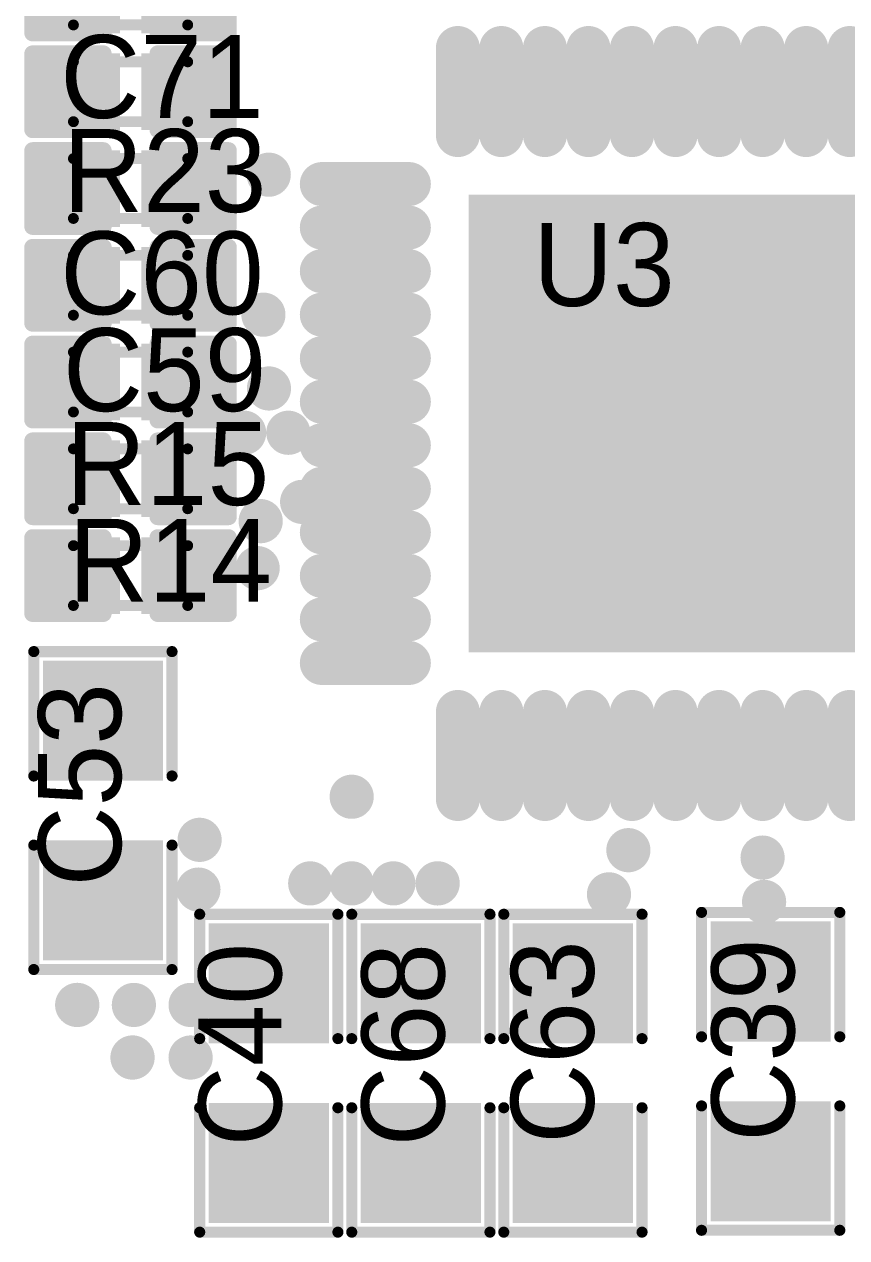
# Model space of a CAD drawing. Extents: x 722 to 1072, y 754 to 1061.
# Drawn here: x 782.32 to 789.88, y 1043.94 to 1055.09 of the extents above; entities that cross this region are included whole.
import ezdxf

# ---------------------------------------------------------------- set-up
doc = ezdxf.new("R2010")
doc.units = 0
doc.layers.get('0').update_dxf_attribs({"linetype": 'CONTINUOUS'})
for name, color, linetype in [('BOTTOMSOLDER', 6, 'CONTINUOUS'), ('MECHANICAL13', 56, 'CONTINUOUS'), ('MULTILAYER', 9, 'CONTINUOUS'), ('PADHOLELAYER', 156, 'CONTINUOUS'), ('TOPOVERLAY', 2, 'CONTINUOUS'), ('TOPPASTE', 8, 'CONTINUOUS'), ('TOPSOLDER', 216, 'CONTINUOUS'), ('VIAHOLELAYER', 16, 'CONTINUOUS')]:
    doc.layers.add(name, color=color, linetype=linetype)

# ---------------------------------------------------------------- blocks, each defined once
blk = doc.blocks.new('QFN48_6X6_69')
at = {"layer": 'BOTTOMSOLDER', "const_width": 1.626}
blk.add_lwpolyline([(-0.813, 0, 1), (0.813, 0, 1)], format="xyb", close=True, dxfattribs=at)
at = {"layer": 'PADHOLELAYER', "const_width": 1.143}
blk.add_lwpolyline([(-0.572, 0, 1), (0.572, 0, 1)], format="xyb", close=True, dxfattribs=at)
at = {"layer": 'TOPOVERLAY', "const_width": 0.152}
for points in [[(-4.216, 2.489), (-4.242, 2.489)], [(-4.242, 2.489), (-4.242, 1.803)], [(-3.886, 2.159), (-4.216, 2.489)], [(-3.886, 2.159), (-4.242, 1.803)]]:
    blk.add_lwpolyline(points, dxfattribs=at)
at = {"layer": 'TOPOVERLAY', "const_width": 0.0762}
for points in [[(-4.28, 2.489, 1), (-4.204, 2.489, 1)], [(-4.28, 2.489, 1), (-4.204, 2.489, 1)], [(-4.255, 2.489, 1), (-4.178, 2.489, 1)], [(-4.255, 2.489, 1), (-4.178, 2.489, 1)], [(-3.924, 2.159, 1), (-3.848, 2.159, 1)], [(-3.924, 2.159, 1), (-3.848, 2.159, 1)], [(-4.28, 1.803, 1), (-4.204, 1.803, 1)], [(-4.28, 1.803, 1), (-4.204, 1.803, 1)]]:
    blk.add_lwpolyline(points, format="xyb", close=True, dxfattribs=at)
at = {"layer": 'TOPPASTE', "const_width": 0.2}
for points in [[(-2.2, 3.45), (-2.2, 2.65)], [(-1.8, 3.45), (-1.8, 2.65)], [(-1.4, 3.45), (-1.4, 2.65)], [(-1, 3.45), (-1, 2.65)], [(-0.6, 3.45), (-0.6, 2.65)], [(-0.2, 3.45), (-0.2, 2.65)], [(0.2, 3.45), (0.2, 2.65)], [(0.6, 3.45), (0.6, 2.65)], [(1, 3.45), (1, 2.65)], [(1.4, 3.45), (1.4, 2.65)], [(1.8, 3.45), (1.8, 2.65)], [(2.2, 3.45), (2.2, 2.65)], [(-2.65, 2.2), (-3.45, 2.2)], [(3.45, 2.2), (2.65, 2.2)], [(-2.65, 1.8), (-3.45, 1.8)], [(3.45, 1.8), (2.65, 1.8)], [(-2.65, 1.4), (-3.45, 1.4)], [(3.45, 1.4), (2.65, 1.4)], [(-2.65, 1), (-3.45, 1)], [(3.45, 1), (2.65, 1)], [(-2.65, 0.6), (-3.45, 0.6)], [(3.45, 0.6), (2.65, 0.6)], [(-2.65, 0.2), (-3.45, 0.2)], [(3.45, 0.2), (2.65, 0.2)], [(-2.65, -0.2), (-3.45, -0.2)], [(3.45, -0.2), (2.65, -0.2)], [(-2.65, -0.6), (-3.45, -0.6)], [(3.45, -0.6), (2.65, -0.6)], [(-2.65, -1), (-3.45, -1)], [(3.45, -1), (2.65, -1)], [(-2.65, -1.4), (-3.45, -1.4)], [(3.45, -1.4), (2.65, -1.4)], [(-2.65, -1.8), (-3.45, -1.8)], [(3.45, -1.8), (2.65, -1.8)], [(-2.65, -2.2), (-3.45, -2.2)], [(3.45, -2.2), (2.65, -2.2)], [(-2.2, -2.65), (-2.2, -3.45)], [(-1.8, -2.65), (-1.8, -3.45)], [(-1.4, -2.65), (-1.4, -3.45)], [(-1, -2.65), (-1, -3.45)], [(-0.6, -2.65), (-0.6, -3.45)], [(-0.2, -2.65), (-0.2, -3.45)], [(0.2, -2.65), (0.2, -3.45)], [(0.6, -2.65), (0.6, -3.45)], [(1, -2.65), (1, -3.45)], [(1.4, -2.65), (1.4, -3.45)], [(1.8, -2.65), (1.8, -3.45)], [(2.2, -2.65), (2.2, -3.45)]]:
    blk.add_lwpolyline(points, dxfattribs=at)
at = {"layer": 'TOPPASTE', "const_width": 0.1}
for points in [[(-2.25, 3.45, 1), (-2.15, 3.45, 1)], [(-1.85, 3.45, 1), (-1.75, 3.45, 1)], [(-1.45, 3.45, 1), (-1.35, 3.45, 1)], [(-1.05, 3.45, 1), (-0.95, 3.45, 1)], [(-0.65, 3.45, 1), (-0.55, 3.45, 1)], [(-0.25, 3.45, 1), (-0.15, 3.45, 1)], [(0.15, 3.45, 1), (0.25, 3.45, 1)], [(0.55, 3.45, 1), (0.65, 3.45, 1)], [(0.95, 3.45, 1), (1.05, 3.45, 1)], [(1.35, 3.45, 1), (1.45, 3.45, 1)], [(1.75, 3.45, 1), (1.85, 3.45, 1)], [(2.15, 3.45, 1), (2.25, 3.45, 1)], [(-2.25, 2.65, 1), (-2.15, 2.65, 1)], [(-1.85, 2.65, 1), (-1.75, 2.65, 1)], [(-1.45, 2.65, 1), (-1.35, 2.65, 1)], [(-1.05, 2.65, 1), (-0.95, 2.65, 1)], [(-0.65, 2.65, 1), (-0.55, 2.65, 1)], [(-0.25, 2.65, 1), (-0.15, 2.65, 1)], [(0.15, 2.65, 1), (0.25, 2.65, 1)], [(0.55, 2.65, 1), (0.65, 2.65, 1)], [(0.95, 2.65, 1), (1.05, 2.65, 1)], [(1.35, 2.65, 1), (1.45, 2.65, 1)], [(1.75, 2.65, 1), (1.85, 2.65, 1)], [(2.15, 2.65, 1), (2.25, 2.65, 1)], [(-3.5, 2.2, 1), (-3.4, 2.2, 1)], [(-2.7, 2.2, 1), (-2.6, 2.2, 1)], [(2.6, 2.2, 1), (2.7, 2.2, 1)], [(3.4, 2.2, 1), (3.5, 2.2, 1)], [(-3.5, 1.8, 1), (-3.4, 1.8, 1)], [(-2.7, 1.8, 1), (-2.6, 1.8, 1)], [(2.6, 1.8, 1), (2.7, 1.8, 1)], [(3.4, 1.8, 1), (3.5, 1.8, 1)], [(-3.5, 1.4, 1), (-3.4, 1.4, 1)], [(-2.7, 1.4, 1), (-2.6, 1.4, 1)], [(2.6, 1.4, 1), (2.7, 1.4, 1)], [(3.4, 1.4, 1), (3.5, 1.4, 1)], [(-3.5, 1, 1), (-3.4, 1, 1)], [(-2.7, 1, 1), (-2.6, 1, 1)], [(2.6, 1, 1), (2.7, 1, 1)], [(3.4, 1, 1), (3.5, 1, 1)], [(-3.5, 0.6, 1), (-3.4, 0.6, 1)], [(-2.7, 0.6, 1), (-2.6, 0.6, 1)], [(2.6, 0.6, 1), (2.7, 0.6, 1)], [(3.4, 0.6, 1), (3.5, 0.6, 1)], [(-3.5, 0.2, 1), (-3.4, 0.2, 1)], [(-2.7, 0.2, 1), (-2.6, 0.2, 1)], [(2.6, 0.2, 1), (2.7, 0.2, 1)], [(3.4, 0.2, 1), (3.5, 0.2, 1)], [(-3.5, -0.2, 1), (-3.4, -0.2, 1)], [(-2.7, -0.2, 1), (-2.6, -0.2, 1)], [(2.6, -0.2, 1), (2.7, -0.2, 1)], [(3.4, -0.2, 1), (3.5, -0.2, 1)], [(-3.5, -0.6, 1), (-3.4, -0.6, 1)], [(-2.7, -0.6, 1), (-2.6, -0.6, 1)], [(2.6, -0.6, 1), (2.7, -0.6, 1)], [(3.4, -0.6, 1), (3.5, -0.6, 1)], [(-3.5, -1, 1), (-3.4, -1, 1)], [(-2.7, -1, 1), (-2.6, -1, 1)], [(2.6, -1, 1), (2.7, -1, 1)], [(3.4, -1, 1), (3.5, -1, 1)], [(-3.5, -1.4, 1), (-3.4, -1.4, 1)], [(-2.7, -1.4, 1), (-2.6, -1.4, 1)], [(2.6, -1.4, 1), (2.7, -1.4, 1)], [(3.4, -1.4, 1), (3.5, -1.4, 1)], [(-3.5, -1.8, 1), (-3.4, -1.8, 1)], [(-2.7, -1.8, 1), (-2.6, -1.8, 1)], [(2.6, -1.8, 1), (2.7, -1.8, 1)], [(3.4, -1.8, 1), (3.5, -1.8, 1)], [(-3.5, -2.2, 1), (-3.4, -2.2, 1)], [(-2.7, -2.2, 1), (-2.6, -2.2, 1)], [(2.6, -2.2, 1), (2.7, -2.2, 1)], [(3.4, -2.2, 1), (3.5, -2.2, 1)], [(-2.25, -2.65, 1), (-2.15, -2.65, 1)], [(-1.85, -2.65, 1), (-1.75, -2.65, 1)], [(-1.45, -2.65, 1), (-1.35, -2.65, 1)], [(-1.05, -2.65, 1), (-0.95, -2.65, 1)], [(-0.65, -2.65, 1), (-0.55, -2.65, 1)], [(-0.25, -2.65, 1), (-0.15, -2.65, 1)], [(0.15, -2.65, 1), (0.25, -2.65, 1)], [(0.55, -2.65, 1), (0.65, -2.65, 1)], [(0.95, -2.65, 1), (1.05, -2.65, 1)], [(1.35, -2.65, 1), (1.45, -2.65, 1)], [(1.75, -2.65, 1), (1.85, -2.65, 1)], [(2.15, -2.65, 1), (2.25, -2.65, 1)], [(-2.25, -3.45, 1), (-2.15, -3.45, 1)], [(-1.85, -3.45, 1), (-1.75, -3.45, 1)], [(-1.45, -3.45, 1), (-1.35, -3.45, 1)], [(-1.05, -3.45, 1), (-0.95, -3.45, 1)], [(-0.65, -3.45, 1), (-0.55, -3.45, 1)], [(-0.25, -3.45, 1), (-0.15, -3.45, 1)], [(0.15, -3.45, 1), (0.25, -3.45, 1)], [(0.55, -3.45, 1), (0.65, -3.45, 1)], [(0.95, -3.45, 1), (1.05, -3.45, 1)], [(1.35, -3.45, 1), (1.45, -3.45, 1)], [(1.75, -3.45, 1), (1.85, -3.45, 1)], [(2.15, -3.45, 1), (2.25, -3.45, 1)]]:
    blk.add_lwpolyline(points, format="xyb", close=True, dxfattribs=at)
at = {"layer": 'TOPSOLDER', "const_width": 0.403}
for points in [[(-2.2, 3.45), (-2.2, 2.65)], [(-1.8, 3.45), (-1.8, 2.65)], [(-1.4, 3.45), (-1.4, 2.65)], [(-1, 3.45), (-1, 2.65)], [(-0.6, 3.45), (-0.6, 2.65)], [(-0.2, 3.45), (-0.2, 2.65)], [(0.2, 3.45), (0.2, 2.65)], [(0.6, 3.45), (0.6, 2.65)], [(1, 3.45), (1, 2.65)], [(1.4, 3.45), (1.4, 2.65)], [(1.8, 3.45), (1.8, 2.65)], [(2.2, 3.45), (2.2, 2.65)], [(-2.65, 2.2), (-3.45, 2.2)], [(3.45, 2.2), (2.65, 2.2)], [(-2.65, 1.8), (-3.45, 1.8)], [(3.45, 1.8), (2.65, 1.8)], [(-2.65, 1.4), (-3.45, 1.4)], [(3.45, 1.4), (2.65, 1.4)], [(-2.65, 1), (-3.45, 1)], [(3.45, 1), (2.65, 1)], [(-2.65, 0.6), (-3.45, 0.6)], [(3.45, 0.6), (2.65, 0.6)], [(-2.65, 0.2), (-3.45, 0.2)], [(3.45, 0.2), (2.65, 0.2)], [(-2.65, -0.2), (-3.45, -0.2)], [(3.45, -0.2), (2.65, -0.2)], [(-2.65, -0.6), (-3.45, -0.6)], [(3.45, -0.6), (2.65, -0.6)], [(-2.65, -1), (-3.45, -1)], [(3.45, -1), (2.65, -1)], [(-2.65, -1.4), (-3.45, -1.4)], [(3.45, -1.4), (2.65, -1.4)], [(-2.65, -1.8), (-3.45, -1.8)], [(3.45, -1.8), (2.65, -1.8)], [(-2.65, -2.2), (-3.45, -2.2)], [(3.45, -2.2), (2.65, -2.2)], [(-2.2, -2.65), (-2.2, -3.45)], [(-1.8, -2.65), (-1.8, -3.45)], [(-1.4, -2.65), (-1.4, -3.45)], [(-1, -2.65), (-1, -3.45)], [(-0.6, -2.65), (-0.6, -3.45)], [(-0.2, -2.65), (-0.2, -3.45)], [(0.2, -2.65), (0.2, -3.45)], [(0.6, -2.65), (0.6, -3.45)], [(1, -2.65), (1, -3.45)], [(1.4, -2.65), (1.4, -3.45)], [(1.8, -2.65), (1.8, -3.45)], [(2.2, -2.65), (2.2, -3.45)]]:
    blk.add_lwpolyline(points, dxfattribs=at)
at = {"layer": 'TOPSOLDER', "const_width": 0.202}
for points in [[(-2.301, 3.45, 1), (-2.099, 3.45, 1)], [(-1.901, 3.45, 1), (-1.699, 3.45, 1)], [(-1.501, 3.45, 1), (-1.299, 3.45, 1)], [(-1.101, 3.45, 1), (-0.899, 3.45, 1)], [(-0.701, 3.45, 1), (-0.499, 3.45, 1)], [(-0.301, 3.45, 1), (-0.099, 3.45, 1)], [(0.099, 3.45, 1), (0.301, 3.45, 1)], [(0.499, 3.45, 1), (0.701, 3.45, 1)], [(0.899, 3.45, 1), (1.101, 3.45, 1)], [(1.299, 3.45, 1), (1.501, 3.45, 1)], [(1.699, 3.45, 1), (1.901, 3.45, 1)], [(2.099, 3.45, 1), (2.301, 3.45, 1)], [(-2.301, 2.65, 1), (-2.099, 2.65, 1)], [(-1.901, 2.65, 1), (-1.699, 2.65, 1)], [(-1.501, 2.65, 1), (-1.299, 2.65, 1)], [(-1.101, 2.65, 1), (-0.899, 2.65, 1)], [(-0.701, 2.65, 1), (-0.499, 2.65, 1)], [(-0.301, 2.65, 1), (-0.099, 2.65, 1)], [(0.099, 2.65, 1), (0.301, 2.65, 1)], [(0.499, 2.65, 1), (0.701, 2.65, 1)], [(0.899, 2.65, 1), (1.101, 2.65, 1)], [(1.299, 2.65, 1), (1.501, 2.65, 1)], [(1.699, 2.65, 1), (1.901, 2.65, 1)], [(2.099, 2.65, 1), (2.301, 2.65, 1)], [(-3.551, 2.2, 1), (-3.349, 2.2, 1)], [(-2.751, 2.2, 1), (-2.549, 2.2, 1)], [(2.549, 2.2, 1), (2.751, 2.2, 1)], [(3.349, 2.2, 1), (3.551, 2.2, 1)], [(-3.551, 1.8, 1), (-3.349, 1.8, 1)], [(-2.751, 1.8, 1), (-2.549, 1.8, 1)], [(2.549, 1.8, 1), (2.751, 1.8, 1)], [(3.349, 1.8, 1), (3.551, 1.8, 1)], [(-3.551, 1.4, 1), (-3.349, 1.4, 1)], [(-2.751, 1.4, 1), (-2.549, 1.4, 1)], [(2.549, 1.4, 1), (2.751, 1.4, 1)], [(3.349, 1.4, 1), (3.551, 1.4, 1)], [(-3.551, 1, 1), (-3.349, 1, 1)], [(-2.751, 1, 1), (-2.549, 1, 1)], [(2.549, 1, 1), (2.751, 1, 1)], [(3.349, 1, 1), (3.551, 1, 1)], [(-3.551, 0.6, 1), (-3.349, 0.6, 1)], [(-2.751, 0.6, 1), (-2.549, 0.6, 1)], [(2.549, 0.6, 1), (2.751, 0.6, 1)], [(3.349, 0.6, 1), (3.551, 0.6, 1)], [(-3.551, 0.2, 1), (-3.349, 0.2, 1)], [(-2.751, 0.2, 1), (-2.549, 0.2, 1)], [(2.549, 0.2, 1), (2.751, 0.2, 1)], [(3.349, 0.2, 1), (3.551, 0.2, 1)], [(-3.551, -0.2, 1), (-3.349, -0.2, 1)], [(-2.751, -0.2, 1), (-2.549, -0.2, 1)], [(2.549, -0.2, 1), (2.751, -0.2, 1)], [(3.349, -0.2, 1), (3.551, -0.2, 1)], [(-3.551, -0.6, 1), (-3.349, -0.6, 1)], [(-2.751, -0.6, 1), (-2.549, -0.6, 1)], [(2.549, -0.6, 1), (2.751, -0.6, 1)], [(3.349, -0.6, 1), (3.551, -0.6, 1)], [(-3.551, -1, 1), (-3.349, -1, 1)], [(-2.751, -1, 1), (-2.549, -1, 1)], [(2.549, -1, 1), (2.751, -1, 1)], [(3.349, -1, 1), (3.551, -1, 1)], [(-3.551, -1.4, 1), (-3.349, -1.4, 1)], [(-2.751, -1.4, 1), (-2.549, -1.4, 1)], [(2.549, -1.4, 1), (2.751, -1.4, 1)], [(3.349, -1.4, 1), (3.551, -1.4, 1)], [(-3.551, -1.8, 1), (-3.349, -1.8, 1)], [(-2.751, -1.8, 1), (-2.549, -1.8, 1)], [(2.549, -1.8, 1), (2.751, -1.8, 1)], [(3.349, -1.8, 1), (3.551, -1.8, 1)], [(-3.551, -2.2, 1), (-3.349, -2.2, 1)], [(-2.751, -2.2, 1), (-2.549, -2.2, 1)], [(2.549, -2.2, 1), (2.751, -2.2, 1)], [(3.349, -2.2, 1), (3.551, -2.2, 1)], [(-2.301, -2.65, 1), (-2.099, -2.65, 1)], [(-1.901, -2.65, 1), (-1.699, -2.65, 1)], [(-1.501, -2.65, 1), (-1.299, -2.65, 1)], [(-1.101, -2.65, 1), (-0.899, -2.65, 1)], [(-0.701, -2.65, 1), (-0.499, -2.65, 1)], [(-0.301, -2.65, 1), (-0.099, -2.65, 1)], [(0.099, -2.65, 1), (0.301, -2.65, 1)], [(0.499, -2.65, 1), (0.701, -2.65, 1)], [(0.899, -2.65, 1), (1.101, -2.65, 1)], [(1.299, -2.65, 1), (1.501, -2.65, 1)], [(1.699, -2.65, 1), (1.901, -2.65, 1)], [(2.099, -2.65, 1), (2.301, -2.65, 1)], [(-2.301, -3.45, 1), (-2.099, -3.45, 1)], [(-1.901, -3.45, 1), (-1.699, -3.45, 1)], [(-1.501, -3.45, 1), (-1.299, -3.45, 1)], [(-1.101, -3.45, 1), (-0.899, -3.45, 1)], [(-0.701, -3.45, 1), (-0.499, -3.45, 1)], [(-0.301, -3.45, 1), (-0.099, -3.45, 1)], [(0.099, -3.45, 1), (0.301, -3.45, 1)], [(0.499, -3.45, 1), (0.701, -3.45, 1)], [(0.899, -3.45, 1), (1.101, -3.45, 1)], [(1.299, -3.45, 1), (1.501, -3.45, 1)], [(1.699, -3.45, 1), (1.901, -3.45, 1)], [(2.099, -3.45, 1), (2.301, -3.45, 1)]]:
    blk.add_lwpolyline(points, format="xyb", close=True, dxfattribs=at)
at = {"layer": 'TOPSOLDER'}
blk.add_solid([(-2.102, -2.102), (2.102, -2.102), (-2.102, 2.102), (2.102, 2.102)], dxfattribs=at)
blk = doc.blocks.new('C_0603_142')
at = {"layer": 'TOPOVERLAY', "const_width": 0.102}
for points in [[(-0.318, 0.635), (-1.46, 0.635)], [(-1.46, -0.635), (-1.46, 0.635)], [(1.46, 0.635), (0.318, 0.635)], [(1.46, -0.635), (1.46, 0.635)], [(-0.318, -0.635), (-1.46, -0.635)], [(1.46, -0.635), (0.318, -0.635)]]:
    blk.add_lwpolyline(points, dxfattribs=at)
at = {"layer": 'TOPOVERLAY', "const_width": 0.0508}
for points in [[(-1.486, 0.635, 1), (-1.435, 0.635, 1)], [(-1.486, 0.635, 1), (-1.435, 0.635, 1)], [(-0.343, 0.635, 1), (-0.292, 0.635, 1)], [(0.292, 0.635, 1), (0.343, 0.635, 1)], [(1.435, 0.635, 1), (1.486, 0.635, 1)], [(1.435, 0.635, 1), (1.486, 0.635, 1)], [(-1.486, -0.635, 1), (-1.435, -0.635, 1)], [(-1.486, -0.635, 1), (-1.435, -0.635, 1)], [(-0.343, -0.635, 1), (-0.292, -0.635, 1)], [(0.292, -0.635, 1), (0.343, -0.635, 1)], [(1.435, -0.635, 1), (1.486, -0.635, 1)], [(1.435, -0.635, 1), (1.486, -0.635, 1)]]:
    blk.add_lwpolyline(points, format="xyb", close=True, dxfattribs=at)
at = {"layer": 'TOPPASTE'}
for points in [[(-1.275, -0.45), (-0.376, -0.45), (-1.275, 0.45), (-0.376, 0.45)], [(0.376, -0.45), (1.275, -0.45), (0.376, 0.45), (1.275, 0.45)]]:
    blk.add_solid(points, dxfattribs=at)
at = {"layer": 'TOPSOLDER'}
for points in [[(-1.377, -0.552), (-0.274, -0.552), (-1.377, 0.552), (-0.274, 0.552)], [(0.274, -0.552), (1.377, -0.552), (0.274, 0.552), (1.377, 0.552)]]:
    blk.add_solid(points, dxfattribs=at)
blk = doc.blocks.new('C_0603_144')
at = {"layer": 'TOPOVERLAY', "const_width": 0.102}
for points in [[(-1.46, 0.635), (-0.318, 0.635)], [(-1.46, 0.635), (-1.46, -0.635)], [(0.318, 0.635), (1.46, 0.635)], [(1.46, 0.635), (1.46, -0.635)], [(-1.46, -0.635), (-0.318, -0.635)], [(0.318, -0.635), (1.46, -0.635)]]:
    blk.add_lwpolyline(points, dxfattribs=at)
at = {"layer": 'TOPOVERLAY', "const_width": 0.0508}
for points in [[(-1.486, 0.635, 1), (-1.435, 0.635, 1)], [(-1.486, 0.635, 1), (-1.435, 0.635, 1)], [(-0.343, 0.635, 1), (-0.292, 0.635, 1)], [(0.292, 0.635, 1), (0.343, 0.635, 1)], [(1.435, 0.635, 1), (1.486, 0.635, 1)], [(1.435, 0.635, 1), (1.486, 0.635, 1)], [(-1.486, -0.635, 1), (-1.435, -0.635, 1)], [(-1.486, -0.635, 1), (-1.435, -0.635, 1)], [(-0.343, -0.635, 1), (-0.292, -0.635, 1)], [(0.292, -0.635, 1), (0.343, -0.635, 1)], [(1.435, -0.635, 1), (1.486, -0.635, 1)], [(1.435, -0.635, 1), (1.486, -0.635, 1)]]:
    blk.add_lwpolyline(points, format="xyb", close=True, dxfattribs=at)
at = {"layer": 'TOPPASTE'}
for points in [[(-1.275, -0.45), (-0.376, -0.45), (-1.275, 0.45), (-0.376, 0.45)], [(0.376, -0.45), (1.275, -0.45), (0.376, 0.45), (1.275, 0.45)]]:
    blk.add_solid(points, dxfattribs=at)
at = {"layer": 'TOPSOLDER'}
for points in [[(-1.377, -0.552), (-0.274, -0.552), (-1.377, 0.552), (-0.274, 0.552)], [(0.274, -0.552), (1.377, -0.552), (0.274, 0.552), (1.377, 0.552)]]:
    blk.add_solid(points, dxfattribs=at)
blk = doc.blocks.new('C_0603_158')
at = {"layer": 'TOPOVERLAY', "const_width": 0.102}
for points in [[(-0.318, 0.635), (-1.46, 0.635)], [(-1.46, -0.635), (-1.46, 0.635)], [(1.46, 0.635), (0.318, 0.635)], [(1.46, -0.635), (1.46, 0.635)], [(-0.318, -0.635), (-1.46, -0.635)], [(1.46, -0.635), (0.318, -0.635)]]:
    blk.add_lwpolyline(points, dxfattribs=at)
at = {"layer": 'TOPOVERLAY', "const_width": 0.0508}
for points in [[(-1.486, 0.635, 1), (-1.435, 0.635, 1)], [(-1.486, 0.635, 1), (-1.435, 0.635, 1)], [(-0.343, 0.635, 1), (-0.292, 0.635, 1)], [(0.292, 0.635, 1), (0.343, 0.635, 1)], [(1.435, 0.635, 1), (1.486, 0.635, 1)], [(1.435, 0.635, 1), (1.486, 0.635, 1)], [(-1.486, -0.635, 1), (-1.435, -0.635, 1)], [(-1.486, -0.635, 1), (-1.435, -0.635, 1)], [(-0.343, -0.635, 1), (-0.292, -0.635, 1)], [(0.292, -0.635, 1), (0.343, -0.635, 1)], [(1.435, -0.635, 1), (1.486, -0.635, 1)], [(1.435, -0.635, 1), (1.486, -0.635, 1)]]:
    blk.add_lwpolyline(points, format="xyb", close=True, dxfattribs=at)
at = {"layer": 'TOPPASTE'}
for points in [[(-1.275, -0.45), (-0.376, -0.45), (-1.275, 0.45), (-0.376, 0.45)], [(0.376, -0.45), (1.275, -0.45), (0.376, 0.45), (1.275, 0.45)]]:
    blk.add_solid(points, dxfattribs=at)
at = {"layer": 'TOPSOLDER'}
for points in [[(-1.377, -0.552), (-0.274, -0.552), (-1.377, 0.552), (-0.274, 0.552)], [(0.274, -0.552), (1.377, -0.552), (0.274, 0.552), (1.377, 0.552)]]:
    blk.add_solid(points, dxfattribs=at)
blk = doc.blocks.new('C_0402_164')
at = {"layer": 'MECHANICAL13', "const_width": 0.1}
for points in [[(0.525, 0.275), (-0.525, 0.275)], [(-0.525, 0.275), (-0.525, -0.275)], [(0.525, 0.275), (0.525, -0.275)], [(0.525, -0.275), (-0.525, -0.275)]]:
    blk.add_lwpolyline(points, dxfattribs=at)
at = {"layer": 'MECHANICAL13', "const_width": 0.05}
for points in [[(-0.55, 0.275, 1), (-0.5, 0.275, 1)], [(-0.55, 0.275, 1), (-0.5, 0.275, 1)], [(0.5, 0.275, 1), (0.55, 0.275, 1)], [(0.5, 0.275, 1), (0.55, 0.275, 1)], [(-0.55, -0.275, 1), (-0.5, -0.275, 1)], [(-0.55, -0.275, 1), (-0.5, -0.275, 1)], [(0.5, -0.275, 1), (0.55, -0.275, 1)], [(0.5, -0.275, 1), (0.55, -0.275, 1)]]:
    blk.add_lwpolyline(points, format="xyb", close=True, dxfattribs=at)
at = {"layer": 'TOPOVERLAY', "const_width": 0.152}
for points in [[(-0.25, 0.35), (-0.9, 0.35)], [(-0.9, 0.35), (-0.9, -0.35)], [(0.9, 0.35), (0.25, 0.35)], [(0.9, 0.35), (0.9, -0.35)], [(-0.25, -0.35), (-0.9, -0.35)], [(0.9, -0.35), (0.25, -0.35)]]:
    blk.add_lwpolyline(points, dxfattribs=at)
at = {"layer": 'TOPOVERLAY', "const_width": 0.0762}
for points in [[(-0.938, 0.35, 1), (-0.862, 0.35, 1)], [(-0.938, 0.35, 1), (-0.862, 0.35, 1)], [(-0.288, 0.35, 1), (-0.212, 0.35, 1)], [(0.212, 0.35, 1), (0.288, 0.35, 1)], [(0.862, 0.35, 1), (0.938, 0.35, 1)], [(0.862, 0.35, 1), (0.938, 0.35, 1)], [(-0.938, -0.35, 1), (-0.862, -0.35, 1)], [(-0.938, -0.35, 1), (-0.862, -0.35, 1)], [(-0.288, -0.35, 1), (-0.212, -0.35, 1)], [(0.212, -0.35, 1), (0.288, -0.35, 1)], [(0.862, -0.35, 1), (0.938, -0.35, 1)], [(0.862, -0.35, 1), (0.938, -0.35, 1)]]:
    blk.add_lwpolyline(points, format="xyb", close=True, dxfattribs=at)
at = {"layer": 'TOPPASTE'}
for points in [[(-0.2, -0.25), (-0.2, 0.25), (-0.8, -0.25), (-0.8, 0.25)], [(0.8, -0.25), (0.8, 0.25), (0.2, -0.25), (0.2, 0.25)]]:
    blk.add_solid(points, dxfattribs=at)
at = {"layer": 'TOPSOLDER'}
for points in [[(-0.098, -0.352), (-0.098, 0.352), (-0.902, -0.352), (-0.902, 0.352)], [(0.902, -0.352), (0.902, 0.352), (0.098, -0.352), (0.098, 0.352)]]:
    blk.add_solid(points, dxfattribs=at)
blk = doc.blocks.new('C_0402_166')
at = {"layer": 'MECHANICAL13', "const_width": 0.1}
for points in [[(-0.525, -0.275), (-0.525, 0.275)], [(-0.525, 0.275), (0.525, 0.275)], [(0.525, -0.275), (0.525, 0.275)], [(-0.525, -0.275), (0.525, -0.275)]]:
    blk.add_lwpolyline(points, dxfattribs=at)
at = {"layer": 'MECHANICAL13', "const_width": 0.05}
for points in [[(-0.55, 0.275, 1), (-0.5, 0.275, 1)], [(-0.55, 0.275, 1), (-0.5, 0.275, 1)], [(0.5, 0.275, 1), (0.55, 0.275, 1)], [(0.5, 0.275, 1), (0.55, 0.275, 1)], [(-0.55, -0.275, 1), (-0.5, -0.275, 1)], [(-0.55, -0.275, 1), (-0.5, -0.275, 1)], [(0.5, -0.275, 1), (0.55, -0.275, 1)], [(0.5, -0.275, 1), (0.55, -0.275, 1)]]:
    blk.add_lwpolyline(points, format="xyb", close=True, dxfattribs=at)
at = {"layer": 'TOPOVERLAY', "const_width": 0.152}
for points in [[(-0.9, -0.35), (-0.9, 0.35)], [(-0.9, 0.35), (-0.25, 0.35)], [(0.25, 0.35), (0.9, 0.35)], [(0.9, -0.35), (0.9, 0.35)], [(-0.9, -0.35), (-0.25, -0.35)], [(0.25, -0.35), (0.9, -0.35)]]:
    blk.add_lwpolyline(points, dxfattribs=at)
at = {"layer": 'TOPOVERLAY', "const_width": 0.0762}
for points in [[(-0.938, 0.35, 1), (-0.862, 0.35, 1)], [(-0.938, 0.35, 1), (-0.862, 0.35, 1)], [(-0.288, 0.35, 1), (-0.212, 0.35, 1)], [(0.212, 0.35, 1), (0.288, 0.35, 1)], [(0.862, 0.35, 1), (0.938, 0.35, 1)], [(0.862, 0.35, 1), (0.938, 0.35, 1)], [(-0.938, -0.35, 1), (-0.862, -0.35, 1)], [(-0.938, -0.35, 1), (-0.862, -0.35, 1)], [(-0.288, -0.35, 1), (-0.212, -0.35, 1)], [(0.212, -0.35, 1), (0.288, -0.35, 1)], [(0.862, -0.35, 1), (0.938, -0.35, 1)], [(0.862, -0.35, 1), (0.938, -0.35, 1)]]:
    blk.add_lwpolyline(points, format="xyb", close=True, dxfattribs=at)
at = {"layer": 'TOPPASTE'}
for points in [[(-0.2, -0.25), (-0.2, 0.25), (-0.8, -0.25), (-0.8, 0.25)], [(0.8, -0.25), (0.8, 0.25), (0.2, -0.25), (0.2, 0.25)]]:
    blk.add_solid(points, dxfattribs=at)
at = {"layer": 'TOPSOLDER'}
for points in [[(-0.098, -0.352), (-0.098, 0.352), (-0.902, -0.352), (-0.902, 0.352)], [(0.902, -0.352), (0.902, 0.352), (0.098, -0.352), (0.098, 0.352)]]:
    blk.add_solid(points, dxfattribs=at)
blk = doc.blocks.new('C_0603_167')
at = {"layer": 'TOPOVERLAY', "const_width": 0.102}
for points in [[(-1.46, 0.635), (-1.46, -0.635)], [(-1.46, 0.635), (-0.318, 0.635)], [(0.318, 0.635), (1.46, 0.635)], [(1.46, 0.635), (1.46, -0.635)], [(-1.46, -0.635), (-0.318, -0.635)], [(0.318, -0.635), (1.46, -0.635)]]:
    blk.add_lwpolyline(points, dxfattribs=at)
at = {"layer": 'TOPOVERLAY', "const_width": 0.0508}
for points in [[(-1.486, 0.635, 1), (-1.435, 0.635, 1)], [(-1.486, 0.635, 1), (-1.435, 0.635, 1)], [(-0.343, 0.635, 1), (-0.292, 0.635, 1)], [(0.292, 0.635, 1), (0.343, 0.635, 1)], [(1.435, 0.635, 1), (1.486, 0.635, 1)], [(1.435, 0.635, 1), (1.486, 0.635, 1)], [(-1.486, -0.635, 1), (-1.435, -0.635, 1)], [(-1.486, -0.635, 1), (-1.435, -0.635, 1)], [(-0.343, -0.635, 1), (-0.292, -0.635, 1)], [(0.292, -0.635, 1), (0.343, -0.635, 1)], [(1.435, -0.635, 1), (1.486, -0.635, 1)], [(1.435, -0.635, 1), (1.486, -0.635, 1)]]:
    blk.add_lwpolyline(points, format="xyb", close=True, dxfattribs=at)
at = {"layer": 'TOPPASTE'}
for points in [[(-1.275, -0.45), (-0.376, -0.45), (-1.275, 0.45), (-0.376, 0.45)], [(0.376, -0.45), (1.275, -0.45), (0.376, 0.45), (1.275, 0.45)]]:
    blk.add_solid(points, dxfattribs=at)
at = {"layer": 'TOPSOLDER'}
for points in [[(-1.377, -0.552), (-0.274, -0.552), (-1.377, 0.552), (-0.274, 0.552)], [(0.274, -0.552), (1.377, -0.552), (0.274, 0.552), (1.377, 0.552)]]:
    blk.add_solid(points, dxfattribs=at)
blk = doc.blocks.new('C_0603_172')
at = {"layer": 'TOPOVERLAY', "const_width": 0.102}
for points in [[(-1.46, -0.635), (-1.46, 0.635)], [(-0.318, 0.635), (-1.46, 0.635)], [(1.46, 0.635), (0.318, 0.635)], [(1.46, -0.635), (1.46, 0.635)], [(-0.318, -0.635), (-1.46, -0.635)], [(1.46, -0.635), (0.318, -0.635)]]:
    blk.add_lwpolyline(points, dxfattribs=at)
at = {"layer": 'TOPOVERLAY', "const_width": 0.0508}
for points in [[(-1.486, 0.635, 1), (-1.435, 0.635, 1)], [(-1.486, 0.635, 1), (-1.435, 0.635, 1)], [(-0.343, 0.635, 1), (-0.292, 0.635, 1)], [(0.292, 0.635, 1), (0.343, 0.635, 1)], [(1.435, 0.635, 1), (1.486, 0.635, 1)], [(1.435, 0.635, 1), (1.486, 0.635, 1)], [(-1.486, -0.635, 1), (-1.435, -0.635, 1)], [(-1.486, -0.635, 1), (-1.435, -0.635, 1)], [(-0.343, -0.635, 1), (-0.292, -0.635, 1)], [(0.292, -0.635, 1), (0.343, -0.635, 1)], [(1.435, -0.635, 1), (1.486, -0.635, 1)], [(1.435, -0.635, 1), (1.486, -0.635, 1)]]:
    blk.add_lwpolyline(points, format="xyb", close=True, dxfattribs=at)
at = {"layer": 'TOPPASTE'}
for points in [[(-1.275, -0.45), (-0.376, -0.45), (-1.275, 0.45), (-0.376, 0.45)], [(0.376, -0.45), (1.275, -0.45), (0.376, 0.45), (1.275, 0.45)]]:
    blk.add_solid(points, dxfattribs=at)
at = {"layer": 'TOPSOLDER'}
for points in [[(-1.377, -0.552), (-0.274, -0.552), (-1.377, 0.552), (-0.274, 0.552)], [(0.274, -0.552), (1.377, -0.552), (0.274, 0.552), (1.377, 0.552)]]:
    blk.add_solid(points, dxfattribs=at)
blk = doc.blocks.new('C_0402_176')
at = {"layer": 'MECHANICAL13', "const_width": 0.1}
for points in [[(-0.525, -0.275), (-0.525, 0.275)], [(-0.525, 0.275), (0.525, 0.275)], [(0.525, -0.275), (0.525, 0.275)], [(-0.525, -0.275), (0.525, -0.275)]]:
    blk.add_lwpolyline(points, dxfattribs=at)
at = {"layer": 'MECHANICAL13', "const_width": 0.05}
for points in [[(-0.55, 0.275, 1), (-0.5, 0.275, 1)], [(-0.55, 0.275, 1), (-0.5, 0.275, 1)], [(0.5, 0.275, 1), (0.55, 0.275, 1)], [(0.5, 0.275, 1), (0.55, 0.275, 1)], [(-0.55, -0.275, 1), (-0.5, -0.275, 1)], [(-0.55, -0.275, 1), (-0.5, -0.275, 1)], [(0.5, -0.275, 1), (0.55, -0.275, 1)], [(0.5, -0.275, 1), (0.55, -0.275, 1)]]:
    blk.add_lwpolyline(points, format="xyb", close=True, dxfattribs=at)
at = {"layer": 'TOPOVERLAY', "const_width": 0.152}
for points in [[(-0.9, -0.35), (-0.9, 0.35)], [(-0.9, 0.35), (-0.25, 0.35)], [(0.25, 0.35), (0.9, 0.35)], [(0.9, -0.35), (0.9, 0.35)], [(-0.9, -0.35), (-0.25, -0.35)], [(0.25, -0.35), (0.9, -0.35)]]:
    blk.add_lwpolyline(points, dxfattribs=at)
at = {"layer": 'TOPOVERLAY', "const_width": 0.0762}
for points in [[(-0.938, 0.35, 1), (-0.862, 0.35, 1)], [(-0.938, 0.35, 1), (-0.862, 0.35, 1)], [(-0.288, 0.35, 1), (-0.212, 0.35, 1)], [(0.212, 0.35, 1), (0.288, 0.35, 1)], [(0.862, 0.35, 1), (0.938, 0.35, 1)], [(0.862, 0.35, 1), (0.938, 0.35, 1)], [(-0.938, -0.35, 1), (-0.862, -0.35, 1)], [(-0.938, -0.35, 1), (-0.862, -0.35, 1)], [(-0.288, -0.35, 1), (-0.212, -0.35, 1)], [(0.212, -0.35, 1), (0.288, -0.35, 1)], [(0.862, -0.35, 1), (0.938, -0.35, 1)], [(0.862, -0.35, 1), (0.938, -0.35, 1)]]:
    blk.add_lwpolyline(points, format="xyb", close=True, dxfattribs=at)
at = {"layer": 'TOPPASTE'}
for points in [[(-0.2, -0.25), (-0.2, 0.25), (-0.8, -0.25), (-0.8, 0.25)], [(0.8, -0.25), (0.8, 0.25), (0.2, -0.25), (0.2, 0.25)]]:
    blk.add_solid(points, dxfattribs=at)
at = {"layer": 'TOPSOLDER'}
for points in [[(-0.098, -0.352), (-0.098, 0.352), (-0.902, -0.352), (-0.902, 0.352)], [(0.902, -0.352), (0.902, 0.352), (0.098, -0.352), (0.098, 0.352)]]:
    blk.add_solid(points, dxfattribs=at)
blk = doc.blocks.new('R_0402_221')
at = {"layer": 'MECHANICAL13', "const_width": 0.1}
for points in [[(-0.525, 0.275), (0.525, 0.275)], [(-0.525, -0.275), (-0.525, 0.275)], [(0.525, -0.275), (0.525, 0.275)], [(-0.525, -0.275), (0.525, -0.275)]]:
    blk.add_lwpolyline(points, dxfattribs=at)
at = {"layer": 'MECHANICAL13', "const_width": 0.05}
for points in [[(-0.55, 0.275, 1), (-0.5, 0.275, 1)], [(-0.55, 0.275, 1), (-0.5, 0.275, 1)], [(0.5, 0.275, 1), (0.55, 0.275, 1)], [(0.5, 0.275, 1), (0.55, 0.275, 1)], [(-0.55, -0.275, 1), (-0.5, -0.275, 1)], [(-0.55, -0.275, 1), (-0.5, -0.275, 1)], [(0.5, -0.275, 1), (0.55, -0.275, 1)], [(0.5, -0.275, 1), (0.55, -0.275, 1)]]:
    blk.add_lwpolyline(points, format="xyb", close=True, dxfattribs=at)
at = {"layer": 'TOPOVERLAY', "const_width": 0.152}
for points in [[(-0.9, 0.35), (-0.25, 0.35)], [(-0.9, -0.35), (-0.9, 0.35)], [(0.25, 0.35), (0.9, 0.35)], [(0.9, -0.35), (0.9, 0.35)], [(-0.9, -0.35), (-0.25, -0.35)], [(0.25, -0.35), (0.9, -0.35)]]:
    blk.add_lwpolyline(points, dxfattribs=at)
at = {"layer": 'TOPOVERLAY', "const_width": 0.0762}
for points in [[(-0.938, 0.35, 1), (-0.862, 0.35, 1)], [(-0.938, 0.35, 1), (-0.862, 0.35, 1)], [(-0.288, 0.35, 1), (-0.212, 0.35, 1)], [(0.212, 0.35, 1), (0.288, 0.35, 1)], [(0.862, 0.35, 1), (0.938, 0.35, 1)], [(0.862, 0.35, 1), (0.938, 0.35, 1)], [(-0.938, -0.35, 1), (-0.862, -0.35, 1)], [(-0.938, -0.35, 1), (-0.862, -0.35, 1)], [(-0.288, -0.35, 1), (-0.212, -0.35, 1)], [(0.212, -0.35, 1), (0.288, -0.35, 1)], [(0.862, -0.35, 1), (0.938, -0.35, 1)], [(0.862, -0.35, 1), (0.938, -0.35, 1)]]:
    blk.add_lwpolyline(points, format="xyb", close=True, dxfattribs=at)
at = {"layer": 'TOPPASTE'}
for points in [[(-0.2, -0.25), (-0.2, 0.25), (-0.8, -0.25), (-0.8, 0.25)], [(0.8, -0.25), (0.8, 0.25), (0.2, -0.25), (0.2, 0.25)]]:
    blk.add_solid(points, dxfattribs=at)
at = {"layer": 'TOPSOLDER'}
for points in [[(-0.098, -0.352), (-0.098, 0.352), (-0.902, -0.352), (-0.902, 0.352)], [(0.902, -0.352), (0.902, 0.352), (0.098, -0.352), (0.098, 0.352)]]:
    blk.add_solid(points, dxfattribs=at)
blk = doc.blocks.new('R_0402_222')
at = {"layer": 'MECHANICAL13', "const_width": 0.1}
for points in [[(-0.525, 0.275), (-0.525, -0.275)], [(0.525, 0.275), (-0.525, 0.275)], [(0.525, 0.275), (0.525, -0.275)], [(0.525, -0.275), (-0.525, -0.275)]]:
    blk.add_lwpolyline(points, dxfattribs=at)
at = {"layer": 'MECHANICAL13', "const_width": 0.05}
for points in [[(-0.55, 0.275, 1), (-0.5, 0.275, 1)], [(-0.55, 0.275, 1), (-0.5, 0.275, 1)], [(0.5, 0.275, 1), (0.55, 0.275, 1)], [(0.5, 0.275, 1), (0.55, 0.275, 1)], [(-0.55, -0.275, 1), (-0.5, -0.275, 1)], [(-0.55, -0.275, 1), (-0.5, -0.275, 1)], [(0.5, -0.275, 1), (0.55, -0.275, 1)], [(0.5, -0.275, 1), (0.55, -0.275, 1)]]:
    blk.add_lwpolyline(points, format="xyb", close=True, dxfattribs=at)
at = {"layer": 'TOPOVERLAY', "const_width": 0.152}
for points in [[(-0.9, 0.35), (-0.9, -0.35)], [(-0.25, 0.35), (-0.9, 0.35)], [(0.9, 0.35), (0.25, 0.35)], [(0.9, 0.35), (0.9, -0.35)], [(-0.25, -0.35), (-0.9, -0.35)], [(0.9, -0.35), (0.25, -0.35)]]:
    blk.add_lwpolyline(points, dxfattribs=at)
at = {"layer": 'TOPOVERLAY', "const_width": 0.0762}
for points in [[(-0.938, 0.35, 1), (-0.862, 0.35, 1)], [(-0.938, 0.35, 1), (-0.862, 0.35, 1)], [(-0.288, 0.35, 1), (-0.212, 0.35, 1)], [(0.212, 0.35, 1), (0.288, 0.35, 1)], [(0.862, 0.35, 1), (0.938, 0.35, 1)], [(0.862, 0.35, 1), (0.938, 0.35, 1)], [(-0.938, -0.35, 1), (-0.862, -0.35, 1)], [(-0.938, -0.35, 1), (-0.862, -0.35, 1)], [(-0.288, -0.35, 1), (-0.212, -0.35, 1)], [(0.212, -0.35, 1), (0.288, -0.35, 1)], [(0.862, -0.35, 1), (0.938, -0.35, 1)], [(0.862, -0.35, 1), (0.938, -0.35, 1)]]:
    blk.add_lwpolyline(points, format="xyb", close=True, dxfattribs=at)
at = {"layer": 'TOPPASTE'}
for points in [[(-0.2, -0.25), (-0.2, 0.25), (-0.8, -0.25), (-0.8, 0.25)], [(0.8, -0.25), (0.8, 0.25), (0.2, -0.25), (0.2, 0.25)]]:
    blk.add_solid(points, dxfattribs=at)
at = {"layer": 'TOPSOLDER'}
for points in [[(-0.098, -0.352), (-0.098, 0.352), (-0.902, -0.352), (-0.902, 0.352)], [(0.902, -0.352), (0.902, 0.352), (0.098, -0.352), (0.098, 0.352)]]:
    blk.add_solid(points, dxfattribs=at)
blk = doc.blocks.new('R_0402_234')
at = {"layer": 'MECHANICAL13', "const_width": 0.1}
for points in [[(-0.525, 0.275), (-0.525, -0.275)], [(0.525, 0.275), (-0.525, 0.275)], [(0.525, 0.275), (0.525, -0.275)], [(0.525, -0.275), (-0.525, -0.275)]]:
    blk.add_lwpolyline(points, dxfattribs=at)
at = {"layer": 'MECHANICAL13', "const_width": 0.05}
for points in [[(-0.55, 0.275, 1), (-0.5, 0.275, 1)], [(-0.55, 0.275, 1), (-0.5, 0.275, 1)], [(0.5, 0.275, 1), (0.55, 0.275, 1)], [(0.5, 0.275, 1), (0.55, 0.275, 1)], [(-0.55, -0.275, 1), (-0.5, -0.275, 1)], [(-0.55, -0.275, 1), (-0.5, -0.275, 1)], [(0.5, -0.275, 1), (0.55, -0.275, 1)], [(0.5, -0.275, 1), (0.55, -0.275, 1)]]:
    blk.add_lwpolyline(points, format="xyb", close=True, dxfattribs=at)
at = {"layer": 'TOPOVERLAY', "const_width": 0.152}
for points in [[(-0.9, 0.35), (-0.9, -0.35)], [(-0.25, 0.35), (-0.9, 0.35)], [(0.9, 0.35), (0.25, 0.35)], [(0.9, 0.35), (0.9, -0.35)], [(-0.25, -0.35), (-0.9, -0.35)], [(0.9, -0.35), (0.25, -0.35)]]:
    blk.add_lwpolyline(points, dxfattribs=at)
at = {"layer": 'TOPOVERLAY', "const_width": 0.0762}
for points in [[(-0.938, 0.35, 1), (-0.862, 0.35, 1)], [(-0.938, 0.35, 1), (-0.862, 0.35, 1)], [(-0.288, 0.35, 1), (-0.212, 0.35, 1)], [(0.212, 0.35, 1), (0.288, 0.35, 1)], [(0.862, 0.35, 1), (0.938, 0.35, 1)], [(0.862, 0.35, 1), (0.938, 0.35, 1)], [(-0.938, -0.35, 1), (-0.862, -0.35, 1)], [(-0.938, -0.35, 1), (-0.862, -0.35, 1)], [(-0.288, -0.35, 1), (-0.212, -0.35, 1)], [(0.212, -0.35, 1), (0.288, -0.35, 1)], [(0.862, -0.35, 1), (0.938, -0.35, 1)], [(0.862, -0.35, 1), (0.938, -0.35, 1)]]:
    blk.add_lwpolyline(points, format="xyb", close=True, dxfattribs=at)
at = {"layer": 'TOPPASTE'}
for points in [[(-0.2, -0.25), (-0.2, 0.25), (-0.8, -0.25), (-0.8, 0.25)], [(0.8, -0.25), (0.8, 0.25), (0.2, -0.25), (0.2, 0.25)]]:
    blk.add_solid(points, dxfattribs=at)
at = {"layer": 'TOPSOLDER'}
for points in [[(-0.098, -0.352), (-0.098, 0.352), (-0.902, -0.352), (-0.902, 0.352)], [(0.902, -0.352), (0.902, 0.352), (0.098, -0.352), (0.098, 0.352)]]:
    blk.add_solid(points, dxfattribs=at)
blk = doc.blocks.new('C_0402_294')
at = {"layer": 'MECHANICAL13', "const_width": 0.1}
for points in [[(-0.525, -0.275), (-0.525, 0.275)], [(-0.525, 0.275), (0.525, 0.275)], [(0.525, -0.275), (0.525, 0.275)], [(-0.525, -0.275), (0.525, -0.275)]]:
    blk.add_lwpolyline(points, dxfattribs=at)
at = {"layer": 'MECHANICAL13', "const_width": 0.05}
for points in [[(-0.55, 0.275, 1), (-0.5, 0.275, 1)], [(-0.55, 0.275, 1), (-0.5, 0.275, 1)], [(0.5, 0.275, 1), (0.55, 0.275, 1)], [(0.5, 0.275, 1), (0.55, 0.275, 1)], [(-0.55, -0.275, 1), (-0.5, -0.275, 1)], [(-0.55, -0.275, 1), (-0.5, -0.275, 1)], [(0.5, -0.275, 1), (0.55, -0.275, 1)], [(0.5, -0.275, 1), (0.55, -0.275, 1)]]:
    blk.add_lwpolyline(points, format="xyb", close=True, dxfattribs=at)
at = {"layer": 'TOPOVERLAY', "const_width": 0.152}
for points in [[(-0.9, -0.35), (-0.9, 0.35)], [(-0.9, 0.35), (-0.25, 0.35)], [(0.25, 0.35), (0.9, 0.35)], [(0.9, -0.35), (0.9, 0.35)], [(-0.9, -0.35), (-0.25, -0.35)], [(0.25, -0.35), (0.9, -0.35)]]:
    blk.add_lwpolyline(points, dxfattribs=at)
at = {"layer": 'TOPOVERLAY', "const_width": 0.0762}
for points in [[(-0.938, 0.35, 1), (-0.862, 0.35, 1)], [(-0.938, 0.35, 1), (-0.862, 0.35, 1)], [(-0.288, 0.35, 1), (-0.212, 0.35, 1)], [(0.212, 0.35, 1), (0.288, 0.35, 1)], [(0.862, 0.35, 1), (0.938, 0.35, 1)], [(0.862, 0.35, 1), (0.938, 0.35, 1)], [(-0.938, -0.35, 1), (-0.862, -0.35, 1)], [(-0.938, -0.35, 1), (-0.862, -0.35, 1)], [(-0.288, -0.35, 1), (-0.212, -0.35, 1)], [(0.212, -0.35, 1), (0.288, -0.35, 1)], [(0.862, -0.35, 1), (0.938, -0.35, 1)], [(0.862, -0.35, 1), (0.938, -0.35, 1)]]:
    blk.add_lwpolyline(points, format="xyb", close=True, dxfattribs=at)
at = {"layer": 'TOPPASTE'}
for points in [[(-0.2, -0.25), (-0.2, 0.25), (-0.8, -0.25), (-0.8, 0.25)], [(0.8, -0.25), (0.8, 0.25), (0.2, -0.25), (0.2, 0.25)]]:
    blk.add_solid(points, dxfattribs=at)
at = {"layer": 'TOPSOLDER'}
for points in [[(-0.098, -0.352), (-0.098, 0.352), (-0.902, -0.352), (-0.902, 0.352)], [(0.902, -0.352), (0.902, 0.352), (0.098, -0.352), (0.098, 0.352)]]:
    blk.add_solid(points, dxfattribs=at)

msp = doc.modelspace()

# ---------------------------------------------------------------- linework, layer by layer
at = {"layer": 'MULTILAYER', "const_width": 0.203}
for points in [[(784.467, 1053.704, 1), (784.67, 1053.704, 1)], [(784.418, 1052.418, 1), (784.621, 1052.418, 1)], [(784.469, 1051.74, 1), (784.672, 1051.74, 1)], [(784.24, 1051.333, 1), (784.444, 1051.333, 1)], [(784.647, 1051.333, 1), (784.85, 1051.333, 1)], [(784.774, 1050.698, 1), (784.977, 1050.698, 1)], [(784.393, 1050.521, 1), (784.596, 1050.521, 1)], [(784.365, 1050.089, 1), (784.568, 1050.089, 1)], [(785.229, 1047.989, 1), (785.432, 1047.989, 1)], [(783.832, 1047.593, 1), (784.035, 1047.593, 1)], [(787.771, 1047.498, 1), (787.974, 1047.498, 1)], [(789.004, 1047.43, 1), (789.207, 1047.43, 1)], [(783.821, 1047.136, 1), (784.024, 1047.136, 1)], [(784.848, 1047.193, 1), (785.051, 1047.193, 1)], [(785.229, 1047.193, 1), (785.432, 1047.193, 1)], [(785.612, 1047.193, 1), (785.815, 1047.193, 1)], [(786.018, 1047.193, 1), (786.222, 1047.193, 1)], [(787.593, 1047.092, 1), (787.796, 1047.092, 1)], [(789.018, 1047.023, 1), (789.221, 1047.023, 1)], [(782.707, 1046.076, 1), (782.911, 1046.076, 1)], [(783.228, 1046.076, 1), (783.431, 1046.076, 1)], [(783.749, 1046.076, 1), (783.952, 1046.076, 1)], [(783.215, 1045.593, 1), (783.419, 1045.593, 1)], [(783.749, 1045.593, 1), (783.952, 1045.593, 1)]]:
    msp.add_lwpolyline(points, format="xyb", close=True, dxfattribs=at)
at = {"layer": 'VIAHOLELAYER', "const_width": 0.102}
for points in [[(784.518, 1053.704, 1), (784.62, 1053.704, 1)], [(784.469, 1052.418, 1), (784.571, 1052.418, 1)], [(784.52, 1051.74, 1), (784.621, 1051.74, 1)], [(784.291, 1051.333, 1), (784.393, 1051.333, 1)], [(784.698, 1051.333, 1), (784.799, 1051.333, 1)], [(784.825, 1050.698, 1), (784.926, 1050.698, 1)], [(784.444, 1050.521, 1), (784.545, 1050.521, 1)], [(784.415, 1050.089, 1), (784.517, 1050.089, 1)], [(785.28, 1047.989, 1), (785.382, 1047.989, 1)], [(783.883, 1047.593, 1), (783.985, 1047.593, 1)], [(787.822, 1047.498, 1), (787.923, 1047.498, 1)], [(789.055, 1047.43, 1), (789.157, 1047.43, 1)], [(783.872, 1047.136, 1), (783.974, 1047.136, 1)], [(784.899, 1047.193, 1), (785.001, 1047.193, 1)], [(785.28, 1047.193, 1), (785.382, 1047.193, 1)], [(785.663, 1047.193, 1), (785.764, 1047.193, 1)], [(786.069, 1047.193, 1), (786.171, 1047.193, 1)], [(787.644, 1047.092, 1), (787.746, 1047.092, 1)], [(789.069, 1047.023, 1), (789.17, 1047.023, 1)], [(782.758, 1046.076, 1), (782.86, 1046.076, 1)], [(783.279, 1046.076, 1), (783.38, 1046.076, 1)], [(783.8, 1046.076, 1), (783.901, 1046.076, 1)], [(783.266, 1045.593, 1), (783.368, 1045.593, 1)], [(783.8, 1045.593, 1), (783.901, 1045.593, 1)]]:
    msp.add_lwpolyline(points, format="xyb", close=True, dxfattribs=at)

# ---------------------------------------------------------------- block references
for name, p, rotation in [('C_0402_166', (783.299, 1055.355), 360), ('QFN48_6X6_69', (788.506, 1051.418), 180), ('C_0402_176', (783.299, 1054.466), 360), ('R_0402_234', (783.299, 1053.577), 180), ('C_0402_164', (783.299, 1052.688), 180), ('R_0402_222', (783.299, 1050.91), 180), ('R_0402_221', (783.299, 1050.021), 360), ('C_0603_158', (783.045, 1047.862), 270), ('C_0603_144', (784.569, 1045.449), 90), ('C_0603_172', (785.966, 1045.449), 270), ('C_0603_167', (787.363, 1045.449), 90), ('C_0603_142', (789.18, 1045.466), 270)]:
    msp.add_blockref(name, p, dxfattribs=dict(rotation=rotation))
msp.add_blockref('C_0402_294', (783.299, 1051.799))

# ---------------------------------------------------------------- texts
at = {"layer": 'TOPOVERLAY'}
for s, p in [('C71', (782.653, 1054.225)), ('R23', (782.678, 1053.361)), ('U3', (786.996, 1052.498)), ('C60', (782.653, 1052.421)), ('C59', (782.678, 1051.532)), ('R15', (782.704, 1050.669)), ('R14', (782.729, 1049.78))]:
    msp.add_text(s, height=0.762, dxfattribs=at).set_placement(p)
for s, p in [('C53', (783.212, 1047.164)), ('C40', (784.685, 1044.776)), ('C68', (786.183, 1044.776)), ('C63', (787.555, 1044.801)), ('C39', (789.398, 1044.819))]:
    msp.add_text(s, height=0.762, rotation=90, dxfattribs=at).set_placement(p)

doc.saveas('drawing.dxf')
